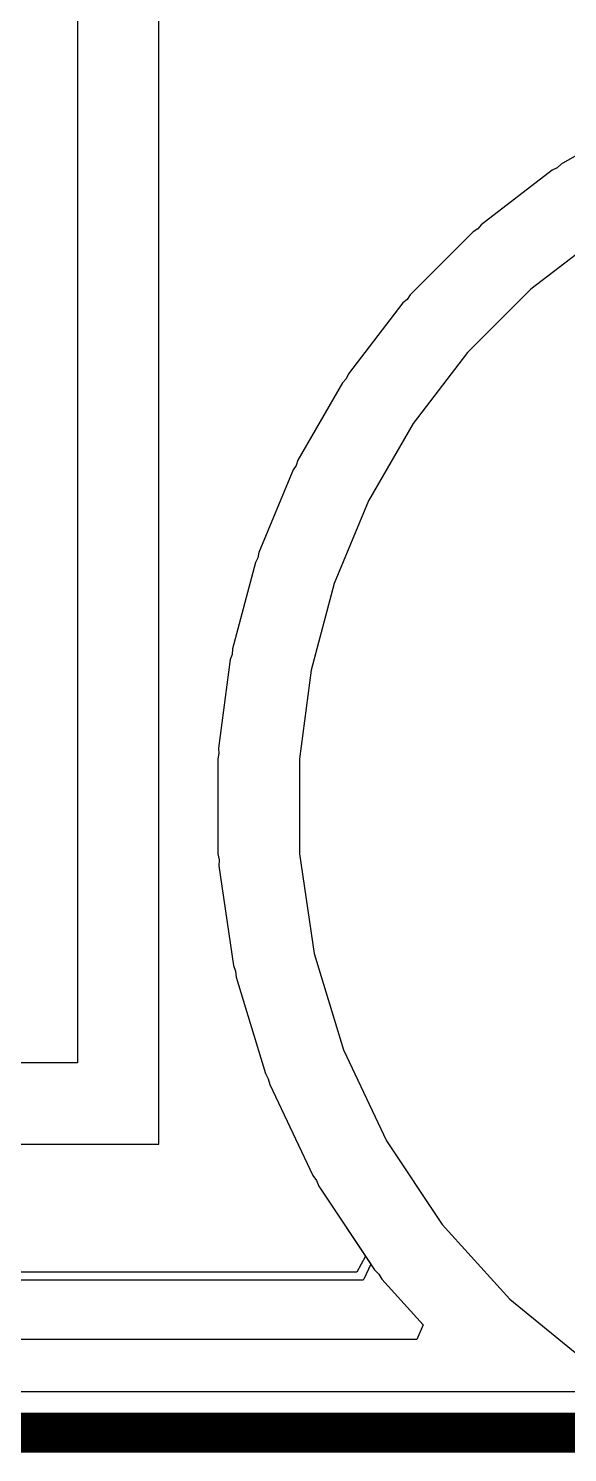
# Model space of a CAD drawing. Header units: inches. Extents: x -3 to 5259, y -3 to 5282.
# Drawn here: x 137.22 to 140.64, y -2.85 to 6.21 of the extents above; entities that cross this region are included whole.
import ezdxf

# ---------------------------------------------------------------- set-up
doc = ezdxf.new("R2010")
doc.units = ezdxf.units.IN
for name, color, linetype in [('Board Outline', 216, 'Continuous'), ('Bottom Layer', 5, 'Continuous'), ('Bottom Solder', 6, 'Continuous'), ('Layer 1', 16, 'Continuous'), ('Top Layer', 1, 'Continuous'), ('Top Solder', 216, 'Continuous')]:
    doc.layers.add(name, color=color, linetype=linetype)

msp = doc.modelspace()

# ---------------------------------------------------------------- linework, layer by layer
at = {"layer": 'Board Outline'}
msp.add_lwpolyline([(-2.7223, -2.7223, 0.254, 0.254, 0), (147.2777, -2.7223, 0.254, 0.254, 0)], format="xyseb", dxfattribs=at)
at = {"layer": 'Bottom Layer'}
for p, q in [((141.0952, 5.6267), (140.6025, 5.3423)), ((141.0952, 5.6267), (140.6025, 5.3423)), ((140.5462, 5.3046), (140.0949, 4.9583)), ((140.5462, 5.3046), (140.0949, 4.9583)), ((140.5768, 5.3198), (140.5462, 5.3046)), ((140.5768, 5.3198), (140.5462, 5.3046)), ((140.6025, 5.3423), (140.5768, 5.3198)), ((140.6025, 5.3423), (140.5768, 5.3198)), ((140.0439, 4.9137), (139.6417, 4.5114)), ((140.0439, 4.9137), (139.6417, 4.5114)), ((140.0724, 4.9326), (140.0439, 4.9137)), ((140.0724, 4.9326), (140.0439, 4.9137)), ((140.0949, 4.9583), (140.0724, 4.9326)), ((140.0949, 4.9583), (140.0724, 4.9326)), ((140.8615, 4.8937), (140.4102, 4.5474)), ((140.4102, 4.5474), (140.0079, 4.1452)), ((139.597, 4.4605), (139.2507, 4.0091)), ((139.597, 4.4605), (139.2507, 4.0091)), ((139.6227, 4.483), (139.597, 4.4605)), ((139.6227, 4.483), (139.597, 4.4605)), ((139.6417, 4.5114), (139.6227, 4.483)), ((139.6417, 4.5114), (139.6227, 4.483)), ((140.0079, 4.1452), (139.6616, 3.6938)), ((139.2507, 4.0091), (139.2356, 3.9785)), ((139.2507, 4.0091), (139.2356, 3.9785)), ((139.2131, 3.9528), (138.9286, 3.4602)), ((139.2131, 3.9528), (138.9286, 3.4602)), ((139.2356, 3.9785), (139.2131, 3.9528)), ((139.2356, 3.9785), (139.2131, 3.9528)), ((139.6616, 3.6938), (139.3772, 3.2012)), ((138.9286, 3.4602), (138.9176, 3.4278)), ((138.9286, 3.4602), (138.9176, 3.4278)), ((138.8987, 3.3994), (138.681, 2.8738)), ((138.8987, 3.3994), (138.681, 2.8738)), ((138.9176, 3.4278), (138.8987, 3.3994)), ((138.9176, 3.4278), (138.8987, 3.3994)), ((139.3772, 3.2012), (139.1595, 2.6756)), ((138.6592, 2.8097), (138.512, 2.2602)), ((138.6592, 2.8097), (138.512, 2.2602)), ((138.6743, 2.8403), (138.6592, 2.8097)), ((138.6743, 2.8403), (138.6592, 2.8097)), ((138.681, 2.8738), (138.6743, 2.8403)), ((138.681, 2.8738), (138.6743, 2.8403)), ((139.1595, 2.6756), (139.0123, 2.1261)), ((138.4987, 2.1937), (138.4245, 1.6297)), ((138.4987, 2.1937), (138.4245, 1.6297)), ((138.5097, 2.2261), (138.4987, 2.1937)), ((138.5097, 2.2261), (138.4987, 2.1937)), ((138.512, 2.2602), (138.5097, 2.2261)), ((138.512, 2.2602), (138.5097, 2.2261)), ((139.0123, 2.1261), (138.938, 1.5621)), ((138.4267, 1.5956), (138.4201, 1.5621)), ((138.4267, 1.5956), (138.4201, 1.5621)), ((138.4201, 1.5621), (138.4201, 1.2777)), ((138.4201, 1.5621), (138.4201, 1.2777)), ((138.4245, 1.6297), (138.4267, 1.5956)), ((138.4245, 1.6297), (138.4267, 1.5956)), ((138.938, 1.5621), (138.938, 1.2777)), ((138.4201, 1.2777), (138.42, 0.9576)), ((138.4201, 1.2777), (138.42, 0.9576)), ((138.938, 1.2777), (138.938, 0.9576)), ((138.42, 0.9576), (138.4275, 0.9199)), ((138.42, 0.9576), (138.4275, 0.9199)), ((138.4275, 0.9199), (138.4257, 0.8816)), ((138.4275, 0.9199), (138.4257, 0.8816)), ((138.938, 0.9576), (139.0319, 0.3243)), ((138.4257, 0.8816), (138.5196, 0.2483)), ((138.4257, 0.8816), (138.5196, 0.2483)), ((139.0319, 0.3243), (139.2178, -0.2884)), ((138.5196, 0.2483), (138.5325, 0.2121)), ((138.5196, 0.2483), (138.5325, 0.2121)), ((138.5325, 0.2121), (138.5363, 0.1739)), ((138.5325, 0.2121), (138.5363, 0.1739)), ((138.5363, 0.1739), (138.7221, -0.4388)), ((138.5363, 0.1739), (138.7221, -0.4388)), ((139.2178, -0.2884), (139.4915, -0.8672)), ((138.7221, -0.4388), (138.7402, -0.4726)), ((138.7221, -0.4388), (138.7402, -0.4726)), ((138.7402, -0.4726), (138.7496, -0.5099)), ((138.7402, -0.4726), (138.7496, -0.5099)), ((138.7496, -0.5099), (139.0233, -1.0886)), ((138.7496, -0.5099), (139.0233, -1.0886)), ((139.4915, -0.8672), (139.8472, -1.3995)), ((139.0233, -1.0886), (139.0462, -1.1195)), ((139.0233, -1.0886), (139.0462, -1.1195)), ((139.0462, -1.1195), (139.0609, -1.1549)), ((139.0462, -1.1195), (139.0609, -1.1549)), ((139.0609, -1.1549), (139.3923, -1.651)), ((139.0609, -1.1549), (139.3584, -1.6002)), ((139.8472, -1.3995), (140.2772, -1.8739)), ((139.3584, -1.6002), (139.3041, -1.7018)), ((139.3041, -1.7018), (48.1076, -1.7018)), ((139.3923, -1.651), (139.3477, -1.7476)), ((139.342, -1.7526), (5.2329, -1.7526)), ((139.3477, -1.7476), (139.342, -1.7526)), ((140.2772, -1.8739), (140.7721, -2.28))]:
    msp.add_line(p, q, dxfattribs=at)
at = {"layer": 'Bottom Solder'}
for p, q in [((140.8615, 4.8937), (140.4102, 4.5474)), ((140.4102, 4.5474), (140.0079, 4.1452)), ((140.0079, 4.1452), (139.6616, 3.6938)), ((139.6616, 3.6938), (139.3772, 3.2012)), ((139.3772, 3.2012), (139.1595, 2.6756)), ((139.1595, 2.6756), (139.0123, 2.1261)), ((139.0123, 2.1261), (138.938, 1.5621)), ((138.938, 1.5621), (138.938, 1.2777)), ((138.938, 1.2777), (138.938, 0.9576)), ((138.938, 0.9576), (139.0319, 0.3243)), ((139.0319, 0.3243), (139.2178, -0.2884)), ((139.2178, -0.2884), (139.4915, -0.8672)), ((139.4915, -0.8672), (139.8472, -1.3995)), ((139.8472, -1.3995), (140.2772, -1.8739)), ((140.2772, -1.8739), (140.7721, -2.28))]:
    msp.add_line(p, q, dxfattribs=at)
at = {"layer": 'Layer 1'}
for p, q in [((137.5261, 6.2764), (137.5261, -0.371)), ((138.044, -0.889), (138.044, 6.2764)), ((137.5261, -0.371), (37.694, -0.371)), ((6.2857, -0.889), (138.044, -0.889)), ((147.0187, -2.4634), (-2.4634, -2.4634))]:
    msp.add_line(p, q, dxfattribs=at)
at = {"layer": 'Top Layer'}
for p, q in [((141.0952, 5.6267), (140.6025, 5.3423)), ((140.5462, 5.3046), (140.0949, 4.9583)), ((140.5768, 5.3198), (140.5462, 5.3046)), ((140.6025, 5.3423), (140.5768, 5.3198)), ((140.0439, 4.9137), (139.6417, 4.5114)), ((140.0724, 4.9326), (140.0439, 4.9137)), ((140.0949, 4.9583), (140.0724, 4.9326)), ((140.8615, 4.8937), (140.4102, 4.5474)), ((140.4102, 4.5474), (140.0079, 4.1452)), ((139.597, 4.4605), (139.2507, 4.0091)), ((139.6227, 4.483), (139.597, 4.4605)), ((139.6417, 4.5114), (139.6227, 4.483)), ((140.0079, 4.1452), (139.6616, 3.6938)), ((139.2507, 4.0091), (139.2356, 3.9785)), ((139.2131, 3.9528), (138.9286, 3.4602)), ((139.2356, 3.9785), (139.2131, 3.9528)), ((139.6616, 3.6938), (139.3772, 3.2012)), ((138.9286, 3.4602), (138.9176, 3.4278)), ((138.8987, 3.3994), (138.681, 2.8738)), ((138.9176, 3.4278), (138.8987, 3.3994)), ((139.3772, 3.2012), (139.1595, 2.6756)), ((138.6592, 2.8097), (138.512, 2.2602)), ((138.6743, 2.8403), (138.6592, 2.8097)), ((138.681, 2.8738), (138.6743, 2.8403)), ((139.1595, 2.6756), (139.0123, 2.1261)), ((138.4987, 2.1937), (138.4245, 1.6297)), ((138.5097, 2.2261), (138.4987, 2.1937)), ((138.512, 2.2602), (138.5097, 2.2261)), ((139.0123, 2.1261), (138.938, 1.5621)), ((138.4267, 1.5956), (138.4201, 1.5621)), ((138.4201, 1.5621), (138.4201, 1.2777)), ((138.4245, 1.6297), (138.4267, 1.5956)), ((138.938, 1.5621), (138.938, 1.2777)), ((138.4201, 1.2777), (138.42, 0.9576)), ((138.938, 1.2777), (138.938, 0.9576)), ((138.42, 0.9576), (138.4275, 0.9199)), ((138.4275, 0.9199), (138.4257, 0.8816)), ((138.938, 0.9576), (139.0319, 0.3243)), ((138.4257, 0.8816), (138.5196, 0.2483)), ((139.0319, 0.3243), (139.2178, -0.2884)), ((138.5196, 0.2483), (138.5325, 0.2121)), ((138.5325, 0.2121), (138.5363, 0.1739)), ((138.5363, 0.1739), (138.7221, -0.4388)), ((139.2178, -0.2884), (139.4915, -0.8672)), ((138.7221, -0.4388), (138.7402, -0.4726)), ((138.7402, -0.4726), (138.7496, -0.5099)), ((138.7496, -0.5099), (139.0233, -1.0886)), ((139.4915, -0.8672), (139.8472, -1.3995)), ((139.0233, -1.0886), (139.0462, -1.1195)), ((139.0462, -1.1195), (139.0609, -1.1549)), ((139.0609, -1.1549), (139.4166, -1.6873)), ((139.8472, -1.3995), (140.2772, -1.8739)), ((139.4166, -1.6873), (139.4437, -1.7144)), ((139.4437, -1.7144), (139.4634, -1.7473)), ((139.4634, -1.7473), (139.7261, -2.0371)), ((140.2772, -1.8739), (140.7721, -2.28)), ((139.7261, -2.0371), (139.6849, -2.13)), ((139.6849, -2.13), (97.1282, -2.13))]:
    msp.add_line(p, q, dxfattribs=at)
at = {"layer": 'Top Solder'}
for p, q in [((140.8615, 4.8937), (140.4102, 4.5474)), ((140.4102, 4.5474), (140.0079, 4.1452)), ((140.0079, 4.1452), (139.6616, 3.6938)), ((139.6616, 3.6938), (139.3772, 3.2012)), ((139.3772, 3.2012), (139.1595, 2.6756)), ((139.1595, 2.6756), (139.0122, 2.1261)), ((139.0122, 2.1261), (138.938, 1.5621)), ((138.938, 1.5621), (138.938, 1.2777)), ((138.938, 1.2777), (138.938, 0.9576)), ((138.938, 0.9576), (139.0319, 0.3243)), ((139.0319, 0.3243), (139.2178, -0.2884)), ((139.2178, -0.2884), (139.4915, -0.8672)), ((139.4915, -0.8672), (139.8472, -1.3995)), ((139.8472, -1.3995), (140.2772, -1.8739)), ((140.2772, -1.8739), (140.7721, -2.28))]:
    msp.add_line(p, q, dxfattribs=at)

doc.saveas('drawing.dxf')
